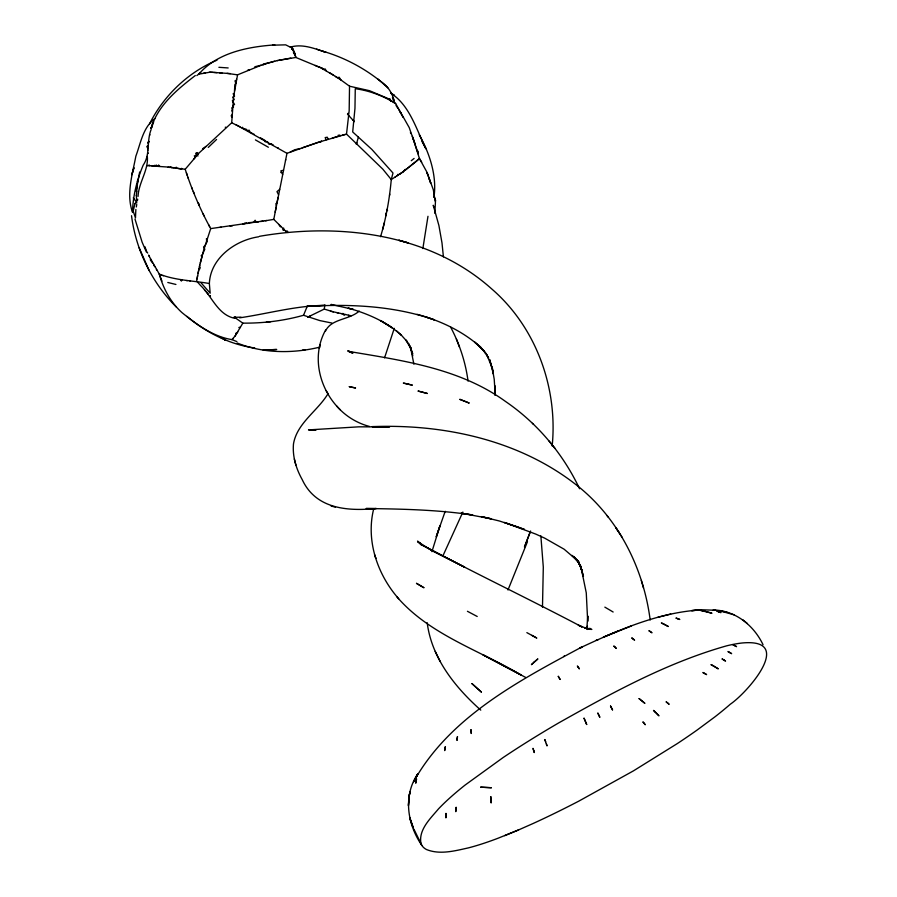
<?xml version="1.0" encoding="UTF-8"?>
<svg xmlns="http://www.w3.org/2000/svg" width="897" height="897" viewBox="0 0 897 897"><rect width="100%" height="100%" fill="white"/><g stroke="black" fill="none" stroke-linecap="round" stroke-linejoin="round"><path stroke-width="1.35" d="M435.505 200.603L434.843 213.329M136.366 195.815L137.252 185.118L139.663 172M136.389 195.142L136.714 203.07M149.631 257.091L159.296 274.101C175.397 280.436 192.743 280.626 209.371 283.508C210.335 258.235 235.294 240.183 258.65 236.797M325.499 331.027C331.397 318.513 349.303 320.016 359.215 311.091M135.862 209.472L135.469 217.893L133.305 211.434L132.879 212.499L134.898 203.854M199.538 266.095L203.619 250.319L210.705 228.6C200.278 209.73 191.835 189.772 185.197 169.275L199.078 152.983L231.695 122.766L233.657 96.428L237.559 74.843L263.27 64.382L276.478 60.738L295.842 57.453L320.296 67.567L333.449 75.169M552.171 445.988C557.956 387.885 536.137 327.147 491.534 288.767C429.315 233.186 338.931 222.546 259.48 236.315M542.483 607.224L543.302 567.151L540.857 535.868M137.151 186.206L135.952 190.859L136.692 191.554M417.924 152.995L418.036 151.223L417.296 150.808M380.552 236.696C386.147 218.128 389.533 198.876 391.271 179.579L382.828 169.174L346.511 134.113L348.698 114.861L347.98 113.392L348.832 113.706L349.168 110.735L349.527 86.202L340.782 79.855L339.212 77.265L337.384 77.68L335.422 76.436M147.321 156.426C148.667 170.172 138.654 182.45 138.048 196.432M427.981 216.3L422.857 248.559M134.909 203.854L136.176 201.735L133.272 197.856M307.817 317.09L324.266 309.084L324.882 304.845M137.454 200.524L137.69 199.201M586.84 628.203L587.782 615.992L587.681 621.374L586.268 592.861L581.256 568.362L583.442 576.379L580.763 567.532L582.175 571.21L578.442 561.679L582.175 571.21M234.465 91.124L234.879 84.565L235.619 83.589M325.633 330.006C310.934 356.244 319.399 389.724 340.344 409.862M235.53 318.065L234.229 318.188C217.679 314.567 211.871 296.167 200.569 285.493L196.656 281.086L197.598 275.693M199.751 265.064L197.037 278.911M136.31 206.972L136.748 204.471M149.732 135.256L149.844 134.673M286.962 232.446L273.787 219.384L276.153 207.106M346.511 134.113L317.661 142.466L286.973 153.32L275.177 212.152M276.343 206.108L275.872 203.686L276.971 202.924M277.823 198.573L277.038 202.576M148.42 142.118L148.599 141.446L148.162 143.834M283.172 230.338L283.643 228.04M373.746 508.655C365.684 540.532 377.424 574.641 398.683 598.77M285.515 160.35L285.683 159.554M586.918 628.371L587.434 626.207L586.75 628.831M433.935 197.374C437.142 176.081 429.652 153.353 419.258 134.808M382.593 229.722L382.929 228.399M382.985 228.197L384.454 222.602M153.611 264.806L154.699 266.667M431.939 551.655L439.911 525.911L436.222 536.821L445.204 511.301M319.31 348.339L320.33 344.594M394.265 328.358L384.566 357.825M151.066 129.684C146.469 141.21 150.494 154.71 143.184 165.16C136.949 180.073 132.823 196.062 132.532 212.286C126.006 194.503 132.453 174.253 135.862 156.156C140.706 143.15 142.993 127.172 155.024 118.505M156.37 269.47L156.953 270.389M358.363 137.185L356.367 144.305L356.804 142.746M161.55 275.065L161.112 274.886M133.956 168.064L131.825 174.713L133.877 167.728M192.406 189.211L191.745 187.596M194.077 193.27L193.281 191.353M233.153 102.123L232.345 100.699L234.173 99.634L232.704 97.145L234.543 96.091L233.13 93.77L234.095 93.512M204.079 215.975L203.081 213.822M421.702 162.211L419.426 158.534L413.024 138.329M199.089 205.48L199.437 204.538L197.889 202.554M151.739 165.844L152.086 165.855C161.684 166.932 172.673 166.719 180.858 169.174L181.62 168.333L181.889 168.849M151.111 128.349C157.558 105.734 177.214 89.442 195.311 75.539M152.793 124.246L151.268 128.641L150.808 127.766L151.795 127.183L152.703 122.71L153.656 121.914L153.208 123.046M530.273 531.775L524.476 547.002L530.598 531.013M209.685 226.706L208.609 224.71M527.47 541.642L507.982 590.002M386.046 214.103L385.699 215.975M389.791 194.122L389.533 195.468M154.419 166.001L154.699 165.283L155.215 166.057M150.64 259.11L150.315 259.917L152.535 262.933M155.831 166.102L156.257 165.037L156.84 166.18M307.335 306.056L303.534 315.273C283.8 320.812 263.314 323.324 242.84 323.133L234.532 317.336L235.664 317.325L233.769 317.303M149.597 123.775C163.568 95.878 188.022 72.22 216.996 60.177M210.705 228.6L266.6 220.505L265.164 220.819M580.964 647.466L580.034 647.926L582.075 647.253L580.964 647.466C519.666 680.296 452.211 715.918 415.86 777.777L417.924 773.629C402.809 795.605 407.283 824.354 421.87 845.423M158.018 166.281L158.556 165.003L159.89 166.45M186.475 280.593L187.462 280.638M462.863 512.064L442.826 556.062M187.204 175.274L186.385 172.807M413.741 781.758L417.924 773.629L414.044 781.096M175.734 168.109L176.216 167.178L176.765 168.232L179.411 168.535M230.125 226.089L232.469 225.764M278.048 197.362L277.902 198.203M404.67 170.565L405.309 169.365L402.977 171.899L391.271 179.579L392.987 173.009L371.807 149.373L352.689 131.949L354.965 108.38L355.268 88.713C369.575 90.631 383.434 95.945 395.655 103.592L409.234 127.621L418.428 154.149M407.53 168.288L408.124 167.84M190.467 280.839L189.458 280.772M397.192 175.79L397.988 174.321L398.268 175.083M401.363 172.998L402.977 171.899M161.953 281.142L159.296 274.101C163.254 288.621 170.688 302.48 181.968 312.605C196.488 324.422 213.194 336.678 231.998 339.627L235.238 335.814L242.84 323.133M206.624 240.788L206.445 238.669L207.308 238.602M163.478 275.682L162.761 275.514M181.9 280.055L181.385 281.064L180.488 279.718M235.619 335.231L235.036 336.072M248.525 223.398L249.03 222.647L253.705 222.254L255.14 220.236L256.026 222.03L258.527 221.873M235.709 83.152L235.014 80.82L236.259 80.517M328.145 393.48C317.863 410.893 296.952 422.992 293.476 443.97C292.355 456.405 296.167 468.817 302.199 479.581C315.901 509.193 347.722 511.301 376.292 508.509L366.111 508.521C401.688 508.991 437.467 509.72 472.708 514.979L461.092 513.162L491.399 518.847L481.465 516.605L499.326 520.978L517.491 526.875L524.465 529.443L504.45 522.469L535.688 534.063L544.625 538.11L564.135 549.222L578.722 561.701L571.994 555.378L577.948 561.466L573.699 556.757L579.159 563.305L577.522 561.197L581.234 567.117L577.421 560.39L580 565.682M278.844 224.441L280.346 226.773L280.839 226.425M563.854 656.548L564.381 655.819M213.654 72.41L216.973 72.646M227.019 73.363L237.559 74.843M233.231 338.393L231.998 339.627L236.886 341.611M428.878 177.931L430.695 183.123L426.703 171.731L419.426 158.534L405.668 169.768M419.426 158.534L416.679 161.079M208.261 147.433L216.569 139.461M203.899 73.005L205.48 72.724M338.539 313.031L336.924 312.672M345.031 314.477L344.123 315.284L342.946 313.479L341.779 313.748M232.256 111.475C230.798 109.86 233.478 109.669 231.673 107.988L233.523 106.945L232.805 105.734L234.543 104.411L233.063 101.978M231.964 117.35L231.168 115.713L232.155 115.309L232.11 114.412M194.907 157.704L193.662 159.128M241.932 127.834L242.56 127.296L243.199 128.473L246.047 129.157L247.908 130.872L249.041 130.099L250.252 132.341L252.046 133.126M236.023 124.851L236.987 125.322M349.191 316.249L348.529 315.262M200.704 72.612L196.847 75.572M148.039 145.561L146.828 146.525L147.837 148.476M147.736 149.877L147.702 150.449M411.263 160.709L414.089 158.444M407.26 168.513L405.444 169.948M408.853 167.257L413.416 163.646M413.562 163.534L414.728 162.615M415.12 162.301L416.04 161.572M402.977 171.899L404.076 171.035M147.792 142.679L149.283 141.524M236.416 79.755L236.55 79.104M277.655 147.624L278.305 148.016M587.412 629.459L589.071 628.281M187.865 177.225L188.191 178.2M206.007 146.402L202.688 148.7L202.991 149.272M243.536 224.16L242.56 224.306M399.288 174.41L399.77 174.085M399.95 173.962L401.251 173.065M283.474 228.836L283.317 229.587M394.781 177.348L395.375 176.978M319.444 142.376L321.474 141.345L302.233 147.814M262.978 64.988L266.095 63.418L262.855 64.539M580.034 647.926C618.358 630.042 658.454 612.371 701.241 609.882L691.621 610.622L702.396 609.792L715.806 610.263M518.544 829.938L533.02 823.536A213.206 42.921 -29.5 0 0 555.602 812.85A235.205 47.967 -29.5 0 0 578.868 801.099L633.394 770.893L677.28 743.602A180.118 35.555 -29.6 0 0 697.115 730.046L714.931 716.849A158.242 30.846 -29.7 0 0 730.326 704.201C747.414 692.619 795.224 638.272 742.581 642.947A164.106 33.178 -29.7 0 0 726.705 645.818C667.144 662.636 612.359 692.708 558.708 722.904A225.921 44.256 -29.5 0 0 529.981 740.204A209.483 41.441 -29.4 0 0 503.183 757.505L465.184 784.998A158.724 32.247 -29.3 0 0 453.007 795.101A162.559 32.976 -29.3 0 0 438.487 808.903C430.425 818.513 418.294 829.792 420.985 843.584A244.601 48.797 -29.8 0 0 426.669 849.605C440.035 854.931 454.88 850.872 468.324 847.9A156.504 30.554 -29.3 0 0 485.423 842.776A152.266 29.679 -29.2 0 0 498.048 838.235L518.544 829.938L504.686 835.656M319.859 141.973L321.451 141.278M617.764 631.163L603.3 637.184L631.23 626.016M308.019 317.179L310.575 315.8M587.961 629.268L590.26 628.438L588.488 629.066M386.102 213.834L386.315 212.645M386.674 210.773L387.526 210.515L386.943 209.315M330.5 311.192L351.187 315.778M332.327 138.003L337.306 136.568M315.105 65.414L316.361 65.941M317.246 66.3L319.467 67.163M274.684 61.243L266.129 63.586M280.851 172.56L281.658 172.336M658.006 617.248L670.698 614.064M272.553 45.175L285.672 44.85L290.303 47.149C302.278 43.482 314.679 48.595 326.048 52.396L316.596 49.156M323.481 69.327L325.106 68.923L326.317 70.885M283.486 170.239L280.839 170.845L282.622 174.545M271.129 143.834L269.044 144.294L267.642 141.883M273.26 145.022L271.174 143.856M240.441 327.327L239.275 327.54L239.566 328.067L239.151 327.304M266.88 141.446L265.22 141.816L264.761 140.257L260.511 137.88M319.668 347.173C292.646 353.721 263.213 353.474 237.212 343.035M254.165 134.315L253.559 133.978M276.994 60.671L277.79 60.48M237.806 331.856L237.559 332.249M237.01 333.09L235.676 333.314L236.236 334.278M240.979 317.146L234.543 317.336M279.662 189.357L276.982 191.633L278.563 194.806M266.566 220.584L273.787 219.384M262.911 221.178L260.657 221.537M230.406 73.61L210.145 72.164L198.775 74.182C217.186 52.71 247.864 46.745 274.818 44.906M221.974 73.005L219.653 72.848M345.311 134.427L342.127 135.279M302.681 350.009L305.35 349.729M587.513 629.234L591.852 629.402L584.777 627.99L588.197 629.032L578.285 625.164L582.075 626.969C529.174 599.073 475.152 573.295 422.375 545.208L464.702 567.184L432.085 550.769L417.755 541.665L420.491 543.773M239.656 317.83C268.035 313.67 295.988 305.675 324.882 305.372M205.077 245.666L203.585 246.888L204.819 249.22L202.621 254.086M290.303 47.149L292.074 47.833L294.126 51.353L295.842 57.453L295.259 55.367M323.638 305.428L306.886 306.415C349.595 303.814 393.705 305.664 434.428 319.87L425.851 316.955M212.881 72.354L209.349 72.253M202.509 254.501L201.141 255.78L201.971 256.576L200.266 263.056M270.782 321.687L266.353 322.101M285.594 231.134L287.376 231.09L288.06 232.502M283.306 228.892L284.36 229.935M149.732 165.743L149.395 165.115L147.388 165.642L153.791 165.956M221.234 227.233L219.855 227.412M218.89 67.309L228.174 67.948M713.171 609.982C735.204 610.252 753.794 625.366 763.044 644.696M168.008 167.212L170.251 167.481L170.621 166.764L171.551 167.627M174.231 167.941L171.697 167.638M180.05 168.614L185.197 169.275M196.376 156.044L194.313 155.775L195.176 157.412M254.726 347.98C229.587 344.515 206.198 332.529 186.868 316.349M330.971 304.464L333.538 304.868M349.527 86.202L369.474 90.687L387.728 98.39L395.655 103.592M331.475 304.498L353.407 309.476L348.215 308.108C363.868 312.492 379.162 318.727 392.583 327.977L380.507 320.532L393.637 328.829L401.452 335.22L396.272 330.589M400.185 111.968L401.329 113.459M331.834 323.032L319.792 320.577L303.534 315.273M397.999 108.537L396.048 105.465M727.086 612.326L719.17 610.655L734.06 614.804M314.219 429.685L315.968 430.078L308.523 429.898L358.778 426.837L389.634 426.882L372.277 426.636C445.843 423.776 523.332 440.999 581.054 488.73C620.062 521.449 643.732 569.898 650.179 620.018M333.37 311.876L324.266 309.084M167.806 282.477L175.924 284.461M331.083 505.998L335.456 507.197M394.736 103.402L392.55 97.336L393.447 98.524L392.46 97.571M417.038 314.32C440.606 320.711 463.368 331.408 481.498 348.002L474.659 342.116L483.326 350.2L478.931 345.625L486.006 353.586L483.315 350.122L488.674 358.307L486.623 354.371L491.993 367.467L489.661 359.619L493.384 373.993L492.195 367.434L494.225 379.285L495.222 394.803M369.497 426.467C356.804 423.115 345.143 415.916 336.599 405.926M321.945 50.972C343.114 56.993 363.251 67.443 380.429 81.212C387.459 85.753 392.09 92.469 394.063 100.576L392.841 98.356M294.945 54.269L294.216 53.977L295.191 55.132M294.653 53.215L293.397 52.721L294.878 54.033M319.534 67.253L322.27 68.015L322.875 68.991M231.695 122.766L239.948 126.813M237.413 125.524L286.973 153.32M349.942 351.904L347.733 350.783L353.16 352.891L348.451 351.366C402.641 360.538 459.645 368.252 505.482 401.441C537.393 423.249 563.081 453.815 579.563 488.742M390.666 93.176C409.738 105.05 416.488 129.83 425.884 148.734L421.982 141.401M390.857 93.277L394.478 95.16M353.687 120.871L352.7 119.66M525.631 677.414L482.945 654.81L521.28 675.127C479.615 650.258 429.371 634.717 396.889 596.774M467.438 611.294L477.215 616.486M526.864 632.632L536.81 638.059L531.854 635.345M255.41 139.898L268.36 147.254M219.81 336.891L225.663 340.299L223.499 338.718M290.819 58.092L278.664 60.323M604.847 607.134L613.144 612.012M329.378 72.579L341.118 80.068M204.426 289.843L205.604 291.177M349.875 351.702L351.916 353.082M292.826 49.111L291.682 48.315L292.646 48.797L292.074 47.833M742.604 619.67L747.392 623.561M420.435 543.638L417.553 541.126L420.682 544.367M377.951 79.048L387.885 87.816M532.437 423.339L533.502 424.303M480.77 710.132C455.037 687.214 431.614 657.972 427.196 622.731M199.403 266.678L200.233 267.508L199.639 269.156L199.022 268.528L198.013 273.327M401.15 334.951L407.26 341.723L405.814 339.985L411.218 348.989L408.572 343.753L412.687 353.676L410.725 348.283L413.887 364.204M176.384 307.088C151.997 282.891 135.795 249.781 131.523 215.706M347.487 114.154L354.349 121.678M206.568 240.968L207.151 241.607L205.178 245.363M206.422 292.119L208.463 294.395M200.984 282.734L210.178 293.196L209.349 283.474M555.008 448.399L549.076 441.077M606.989 515.573L608.188 517.143M419.942 543.212L421.545 545.365M621.913 536.911L616.093 528.098L619.165 532.74M407.003 341.443L410.949 347.767M196.073 152.882L197.923 156.022M292.87 49.2L291.603 48.842L293.386 50.086L292.601 49.918L294.564 52.923M260.949 65.257L254.86 66.759L255.23 67.41M326.183 390.61L327.64 393.121M249.501 69.574L247.583 70.291M440.169 661.448L435.213 651.379M137.319 181.082L137.824 181.99M450.608 327.046C459.499 343.865 465.588 362.242 468.043 381.113M410.411 132.633L410.904 133.563M210.436 296.358L210.01 295.573L210.436 296.358M198.203 153.97L197.475 152.58L195.804 154.004L196.69 155.686M225.618 127.766L225.326 127.206L226.033 127.374M290.191 152.109L294.743 149.765L300.226 148.51M244.825 223.958L244.433 223.174L246.742 222.949L247.079 223.622M412.373 136.355L413.001 138.082M328.212 139.181L327.248 137.219L325.151 137.6L326.228 139.797M413.887 829.108L420.985 843.584M340.154 135.806L339.806 135.099L338.113 135.312L338.169 136.333M145.079 247.617L146.469 250.487M403.101 117.44L398.963 109.916M149.182 270.614L139.158 247.819M415.266 144.462L414.537 142.41M146.39 252.046L142.141 242.224L134.987 219.059M147.198 252.001L147.646 253.077M456.36 338.931L459.466 347.072M545.611 741.673L544.838 739.554L547.035 745.912L546.351 743.792M427.039 172.695L427.622 174.343M427.398 173.491L433.329 189.783L435.135 201.096M375.619 557.777L375.843 558.405L374.542 554.525M413.259 138.811L413.809 140.347M412.654 826.215L409.671 817.593L412.956 827.135L409.671 817.593M641.321 580.415L643.463 587.927M294.339 458.995L295.875 464.982M433.913 207.521L433.262 205.267L438.902 225.506L441.986 242.863L443.41 256.834M412.788 355.862L411.813 351.366L412.048 352.454M495.222 394.983L495.11 385.912L495.133 395.241M434.294 197.015A171.316 44.861 -1.3 0 1 435.561 200.603M445.966 813.467L445.921 817.672L445.966 813.467M455.911 809.475L455.777 811.65L456.169 807.233L455.911 809.475M408.976 798.633L408.427 805.596L409.167 796.469L408.976 798.633M457.156 738.511L457.01 740.417L457.47 736.616L457.156 738.511M147.803 152.905L147.702 153.667L147.803 152.905M444.946 748.614L444.677 750.587L445.361 746.629L444.946 748.614M416.051 781.029L415.737 783.193L416.544 778.82L416.051 781.029M409.436 794.72L408.74 798.162L410.041 791.939L409.436 794.72M144.596 246.742L144.933 247.314L144.596 246.742M148.779 255.275L149.463 256.688L148.779 255.275M534.063 662.188L531.416 664.666L537.875 658.903L534.063 662.188M596.998 639.987L596.146 640.312L597.974 639.785L596.998 639.987M541.463 668.557L541.463 668.557M276.579 349.482L263.326 350.077L276.579 349.482M491.354 787.723L480.725 787.174L491.354 787.723M703.214 610.745L700.736 610.465L711.949 613.223L703.214 610.745M355.504 387.964L349.325 386.697L355.504 387.964M407.821 384.073L403.336 383.075L412.362 385.138L407.821 384.073M422.633 392.224L417.98 391.036L427.342 393.48L422.633 392.224M400.78 240.777L398.773 240.217L408.068 242.863L400.78 240.777M718.968 611.81L716.793 611.115L721.02 612.617L718.968 611.81M677.908 618.706L675.923 618.067L679.803 619.479L677.908 618.706M663.208 623.662L661.347 622.955L668.299 626.51L663.208 623.662M464.511 401.161L459.746 399.322L469.243 403.067L464.511 401.161M712.98 665.563L710.962 664.587L718.295 668.859L712.98 665.563M734.733 645.571L732.759 644.562L736.56 646.647L734.733 645.571M704.807 673.524L702.889 672.503L706.612 674.611L704.807 673.524M729.878 652.567L727.96 651.525L731.649 653.666L729.878 652.567M723.834 659.968L721.995 658.891L725.55 661.078L723.834 659.968M423.844 587.67L416.533 583.375L423.844 587.67M650.46 631.679L648.89 630.658L651.984 632.8L650.46 631.679M633.181 638.956L631.723 637.868L634.594 640.144L633.181 638.956M667.671 703.035L666.09 701.779L669.151 704.324L667.671 703.035M644.741 703.214L639.113 698.617L644.741 703.214M481.319 692.024L472.001 683.66L481.319 692.024M615.073 647.186L613.75 645.997L616.351 648.441L615.073 647.186M654.967 711.736L653.509 710.402L658.959 715.84L654.967 711.736M644.124 723.318L642.891 721.883L645.313 724.754L644.124 723.318M578.386 667.424L577.365 666L579.406 668.893L578.386 667.424M560.076 679.388L558.293 676.349L560.076 679.388M612.516 709.863L610.532 706.074L612.516 709.863M390.756 100.98L389.646 98.816L390.756 100.98M599.768 717.152L597.895 713.171L599.768 717.152M586.672 724.473L584.07 718.25L586.672 724.473M533.67 750.441L533.02 748.345L534.242 752.561L533.67 750.441M471.295 733.454L470.981 729.777L471.295 733.454M491.13 802.737L490.737 796.614L491.13 802.737"/></g></svg>
